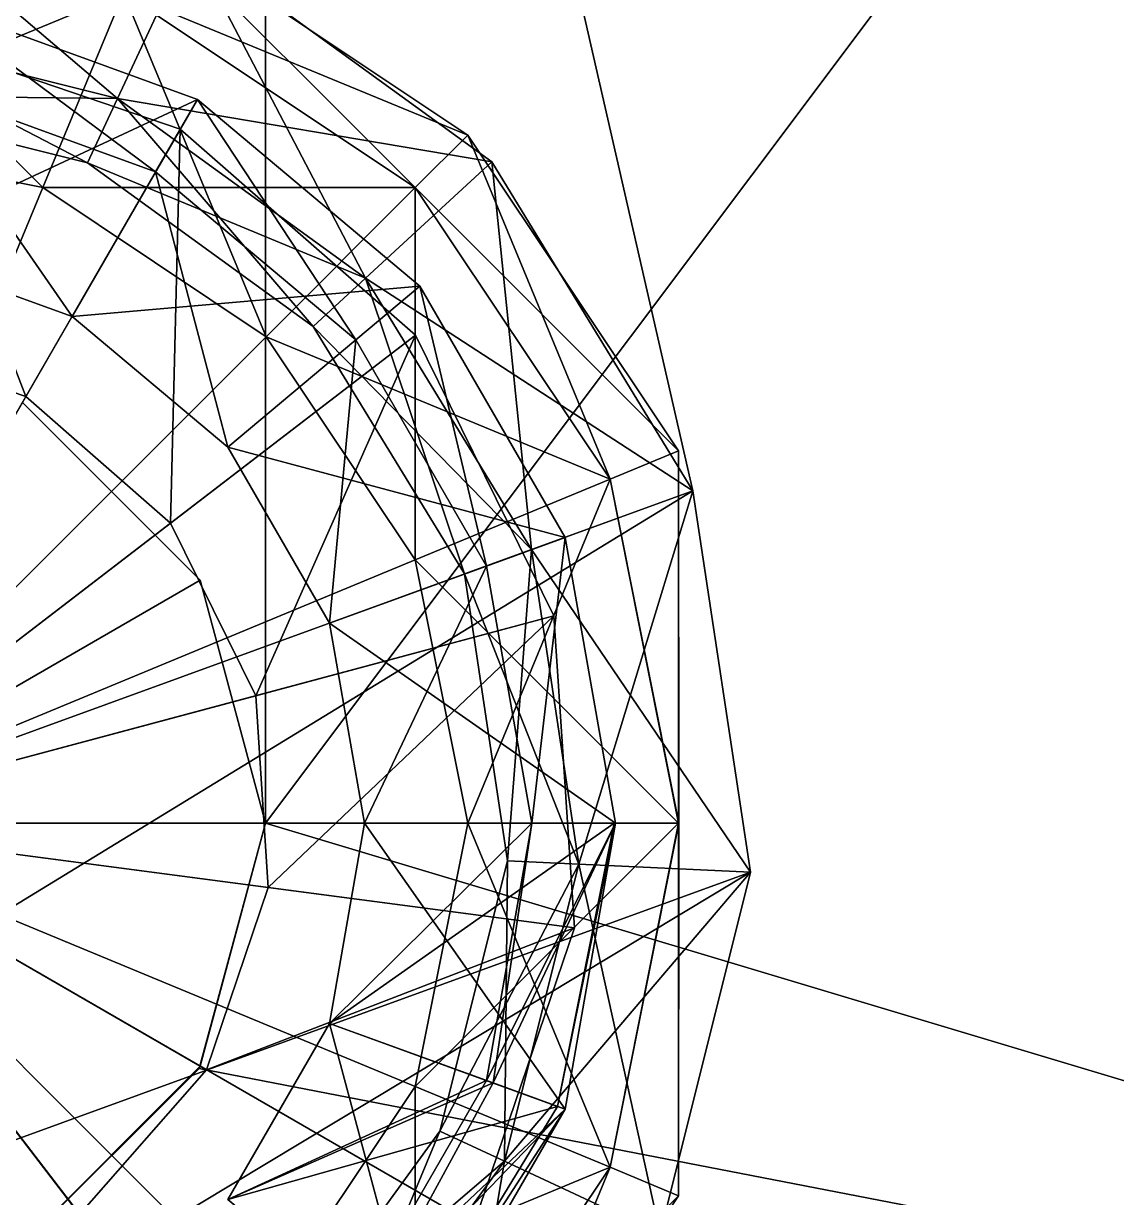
# Model space of a CAD drawing. Extents: x -226 to 261, y -163 to 113.
# Drawn here: x -117.49 to -106.25, y 28.65 to 40.73 of the extents above; entities that cross this region are included whole.
import ezdxf

# ---------------------------------------------------------------- set-up
doc = ezdxf.new("R2010")
doc.units = 0
doc.header["$MEASUREMENT"] = 0
doc.layers.get('0').update_dxf_attribs({"linetype": 'CONTINUOUS'})

msp = doc.modelspace()

# ---------------------------------------------------------------- linework, layer by layer
for points in [[(-91.1533, 64.2829, -72.5636), (-162.528, 38.3048, -72.5636), (-126.84, 51.2938, -100)], [(-162.528, 38.3048, -72.5636), (-91.1533, 64.2829, -72.5636), (-149.03, 43.2174, -27.7164)], [(-115.094, 55.5691, -48.75), (-138.587, 47.0186, -48.75), (-129.397, 29.0798, -47.5)], [(-129.397, 29.0798, -52.5), (-138.587, 47.0186, -52.5), (-115.094, 55.5691, -52.5)], [(-115.094, 55.5691, -67.5), (-138.587, 47.0186, -67.5), (-129.397, 29.0798, -67.5)], [(-129.397, 29.0798, -72.5), (-138.587, 47.0186, -71.25), (-115.094, 55.5691, -71.25)], [(-110.603, 35.9202, -47.5), (-115.094, 55.5691, -48.75), (-129.397, 29.0798, -47.5)], [(-129.397, 29.0798, -52.5), (-115.094, 55.5691, -52.5), (-110.603, 35.9202, -52.5)], [(-110.603, 35.9202, -67.5), (-115.094, 55.5691, -67.5), (-129.397, 29.0798, -67.5)], [(-129.397, 29.0798, -72.5), (-115.094, 55.5691, -71.25), (-110.603, 35.9202, -72.5)], [(-115.094, 55.5691, -48.75), (-110.603, 35.9202, -47.5), (-110.603, 35.9202, -52.5)], [(-115.094, 55.5691, -48.75), (-110.603, 35.9202, -52.5), (-115.094, 55.5691, -52.5)], [(-115.094, 55.5691, -67.5), (-110.603, 35.9202, -67.5), (-110.603, 35.9202, -72.5)], [(-115.094, 55.5691, -67.5), (-110.603, 35.9202, -72.5), (-115.094, 55.5691, -71.25)], [(-116.522, 39.959, -66.7673), (-119.495, 42.4884, -67.5), (-119.579, 40.7231, -66.7673)], [(-115.775, 41.5607, -52.5), (-119.579, 40.7231, -53.2327), (-119.495, 42.4884, -52.5)], [(-116.522, 39.959, -66.7673), (-115.775, 41.5607, -67.5), (-119.495, 42.4884, -67.5)], [(-115, 32.5, -47.3484), (-115, 42.5, -47.3484), (-107.5, 42.5, -47.3484)], [(-115, 32.5, -47.3484), (-107.5, 42.5, -47.3484), (-90, 25, -47.3484)], [(-115, 42.5, -42.3484), (-115, 42.5, -47.3484), (-115, 32.5, -47.3484)], [(-115, 32.5, -41.0921), (-115, 42.5, -42.3484), (-115, 32.5, -47.3484)], [(-107.5, 42.5, -42.3484), (-115, 42.5, -42.3484), (-115, 32.5, -41.0921)], [(-90, 25, -40.15), (-107.5, 42.5, -42.3484), (-115, 32.5, -41.0921)], [(-107.5, 42.5, -72.6516), (-115, 42.5, -72.6516), (-115, 32.5, -72.6516)], [(-90, 25, -72.6516), (-107.5, 42.5, -72.6516), (-115, 32.5, -72.6516)], [(-115, 32.5, -72.6516), (-115, 42.5, -72.6516), (-115, 42.5, -77.6516)], [(-115, 32.5, -72.6516), (-115, 42.5, -77.6516), (-115, 32.5, -78.9079)], [(-115, 32.5, -78.9079), (-115, 42.5, -77.6516), (-107.5, 42.5, -77.6516)], [(-115, 32.5, -78.9079), (-107.5, 42.5, -77.6516), (-90, 25, -79.85)], [(-90, 25, -40.15), (-90, 25, -47.3484), (-107.5, 42.5, -47.3484)], [(-107.5, 42.5, -42.3484), (-90, 25, -40.15), (-107.5, 42.5, -47.3484)], [(-107.5, 42.5, -72.6516), (-90, 25, -72.6516), (-90, 25, -79.85)], [(-107.5, 42.5, -72.6516), (-90, 25, -79.85), (-107.5, 42.5, -77.6516)], [(-117.291, 39.041, -86.6875), (-120, 41.7503, -84.9038), (-116.46, 41.0462, -84.9038)], [(-117.291, 39.041, -86.6875), (-120, 39.5799, -86.6876), (-120, 41.7503, -84.9038)], [(-116.46, 41.0462, -80.0963), (-120, 41.7503, -80.0963), (-120, 39.5799, -78.3125)], [(-113.459, 39.041, -84.9038), (-116.46, 41.0462, -84.9038), (-116.168, 41.7503, -82.5)], [(-112.92, 39.5799, -82.5), (-116.168, 41.7503, -82.5), (-116.46, 41.0462, -80.0963)], [(-113.459, 39.041, -84.9038), (-116.168, 41.7503, -82.5), (-112.92, 39.5799, -82.5)], [(-115.775, 41.5607, -52.5), (-116.522, 39.959, -53.2327), (-119.579, 40.7231, -53.2327)], [(-113.971, 38.1081, -66.7673), (-115.775, 41.5607, -67.5), (-116.522, 39.959, -66.7673)], [(-112.673, 39.3069, -52.5), (-116.522, 39.959, -53.2327), (-115.775, 41.5607, -52.5)], [(-113.971, 38.1081, -66.7673), (-112.673, 39.3069, -67.5), (-115.775, 41.5607, -67.5)], [(-116.46, 41.0462, -80.0963), (-120, 39.5799, -78.3125), (-117.291, 39.041, -78.3125)], [(-118.96, 38.4295, -40.9307), (-118.507, 40.9693, -40.9307), (-115.7, 39.9478, -41.0741)], [(-118.96, 38.4295, -38.3507), (-118.507, 40.9693, -38.3507), (-115.7, 39.9478, -38.4941)], [(-118.96, 38.4295, -35.7707), (-118.507, 40.9693, -35.7707), (-115.7, 39.9478, -35.9141)], [(-118.96, 38.4295, -33.1907), (-118.507, 40.9693, -33.1907), (-115.7, 39.9478, -33.3341)], [(-118.96, 38.4295, -30.6108), (-118.507, 40.9693, -30.6108), (-115.7, 39.9478, -30.7541)], [(-118.507, 40.9693, -40.9307), (-118.658, 40.1227, -39.2107), (-116.13, 39.203, -39.3541)], [(-118.507, 40.9693, -38.3507), (-118.658, 40.1227, -36.6307), (-116.13, 39.203, -36.7741)], [(-118.507, 40.9693, -35.7707), (-118.658, 40.1227, -34.0507), (-116.13, 39.203, -34.1941)], [(-118.507, 40.9693, -33.1907), (-118.658, 40.1227, -31.4707), (-116.13, 39.203, -31.6141)], [(-118.507, 40.9693, -30.6108), (-118.658, 40.1227, -28.8908), (-116.13, 39.203, -29.0341)], [(-118.507, 40.9693, -40.9307), (-116.13, 39.203, -39.3541), (-115.7, 39.9478, -41.0741)], [(-118.507, 40.9693, -38.3507), (-116.13, 39.203, -36.7741), (-115.7, 39.9478, -38.4941)], [(-118.507, 40.9693, -35.7707), (-116.13, 39.203, -34.1941), (-115.7, 39.9478, -35.9141)], [(-118.507, 40.9693, -33.1907), (-116.13, 39.203, -31.6141), (-115.7, 39.9478, -33.3341)], [(-118.507, 40.9693, -30.6108), (-116.13, 39.203, -29.0341), (-115.7, 39.9478, -30.7541)], [(-114.994, 37.5062, -86.6876), (-117.291, 39.041, -86.6875), (-116.46, 41.0462, -84.9038)], [(-113.459, 39.041, -80.0963), (-116.46, 41.0462, -80.0963), (-117.291, 39.041, -78.3125)], [(-114.994, 37.5062, -86.6876), (-116.46, 41.0462, -84.9038), (-113.459, 39.041, -84.9038)], [(-112.92, 39.5799, -82.5), (-116.46, 41.0462, -80.0963), (-113.459, 39.041, -80.0963)], [(-116.831, 39.2949, -65), (-119.579, 40.7231, -66.7673), (-119.614, 39.9912, -65)], [(-116.522, 39.959, -53.2327), (-119.614, 39.9912, -55), (-119.579, 40.7231, -53.2327)], [(-116.831, 39.2949, -65), (-116.522, 39.959, -66.7673), (-119.579, 40.7231, -66.7673)], [(-115.876, 39.6427, -87.4917), (-120, 32.5, -87.4917), (-118.923, 40.6771, -87.4917)], [(-118.923, 40.6771, -86.7014), (-120, 32.5, -86.7014), (-115.876, 39.6427, -86.7014)], [(-115.876, 39.6427, -28.2902), (-120, 32.5, -28.2902), (-118.923, 40.6771, -28.2902)], [(-118.923, 40.6771, -28.2902), (-119.338, 37.5289, -22.5), (-117.464, 36.8928, -22.5)], [(-118.923, 40.6771, -87.4917), (-115.876, 39.6427, -86.7014), (-115.876, 39.6427, -87.4917)], [(-118.923, 40.6771, -87.4917), (-118.923, 40.6771, -86.7014), (-115.876, 39.6427, -86.7014)], [(-118.923, 40.6771, -28.2902), (-117.464, 36.8928, -22.5), (-115.876, 39.6427, -28.2902)], [(-118.658, 40.1227, -39.2107), (-118.96, 38.4295, -39.2107), (-116.99, 37.7135, -39.3541)], [(-118.658, 40.1227, -36.6307), (-118.96, 38.4295, -36.6307), (-116.99, 37.7135, -36.7741)], [(-118.658, 40.1227, -34.0507), (-118.96, 38.4295, -34.0507), (-116.99, 37.7135, -34.1941)], [(-118.658, 40.1227, -31.4707), (-118.96, 38.4295, -31.4708), (-116.99, 37.7135, -31.6141)], [(-118.658, 40.1227, -28.8908), (-118.96, 38.4295, -28.8908), (-116.99, 37.7135, -29.0341)], [(-118.658, 40.1227, -39.2107), (-116.99, 37.7135, -39.3541), (-116.13, 39.203, -39.3541)], [(-118.658, 40.1227, -36.6307), (-116.99, 37.7135, -36.7741), (-116.13, 39.203, -36.7741)], [(-118.658, 40.1227, -34.0507), (-116.99, 37.7135, -34.1941), (-116.13, 39.203, -34.1941)], [(-118.658, 40.1227, -31.4707), (-116.99, 37.7135, -31.6141), (-116.13, 39.203, -31.6141)], [(-118.658, 40.1227, -28.8908), (-116.99, 37.7135, -29.0341), (-116.13, 39.203, -29.0341)], [(-116.831, 39.2949, -55), (-116.831, 39.2949, -65), (-119.614, 39.9912, -65)], [(-116.831, 39.2949, -55), (-119.614, 39.9912, -65), (-119.614, 39.9912, -55)], [(-116.522, 39.959, -53.2327), (-116.831, 39.2949, -55), (-119.614, 39.9912, -55)], [(-118.96, 38.4295, -40.9307), (-115.7, 39.9478, -41.0741), (-116.99, 37.7135, -41.0741)], [(-118.96, 38.4295, -38.3507), (-115.7, 39.9478, -38.4941), (-116.99, 37.7135, -38.4941)], [(-118.96, 38.4295, -35.7707), (-115.7, 39.9478, -35.9141), (-116.99, 37.7135, -35.9141)], [(-118.96, 38.4295, -33.1907), (-115.7, 39.9478, -33.3341), (-116.99, 37.7135, -33.3341)], [(-118.96, 38.4295, -30.6108), (-115.7, 39.9478, -30.7541), (-116.99, 37.7135, -30.7541)], [(-116.99, 37.7135, -41.0741), (-115.7, 39.9478, -41.0741), (-113.412, 38.028, -41.2174)], [(-116.99, 37.7135, -38.4941), (-115.7, 39.9478, -38.4941), (-113.412, 38.028, -38.6374)], [(-116.99, 37.7135, -35.9141), (-115.7, 39.9478, -35.9141), (-113.412, 38.028, -36.0574)], [(-116.99, 37.7135, -33.3341), (-115.7, 39.9478, -33.3341), (-113.412, 38.028, -33.4774)], [(-116.99, 37.7135, -30.7541), (-115.7, 39.9478, -30.7541), (-113.412, 38.028, -30.8974)], [(-114.51, 37.611, -65), (-116.522, 39.959, -66.7673), (-116.831, 39.2949, -65)], [(-113.971, 38.1081, -53.2327), (-116.831, 39.2949, -55), (-116.522, 39.959, -53.2327)], [(-114.51, 37.611, -65), (-113.971, 38.1081, -66.7673), (-116.522, 39.959, -66.7673)], [(-112.673, 39.3069, -52.5), (-113.971, 38.1081, -53.2327), (-116.522, 39.959, -53.2327)], [(-115.7, 39.9478, -41.0741), (-116.13, 39.203, -39.3541), (-114.071, 37.4752, -39.4974)], [(-115.7, 39.9478, -38.4941), (-116.13, 39.203, -36.7741), (-114.071, 37.4752, -36.9174)], [(-115.7, 39.9478, -35.9141), (-116.13, 39.203, -34.1941), (-114.071, 37.4752, -34.3374)], [(-115.7, 39.9478, -33.3341), (-116.13, 39.203, -31.6141), (-114.071, 37.4752, -31.7574)], [(-115.7, 39.9478, -30.7541), (-116.13, 39.203, -29.0341), (-114.071, 37.4752, -29.1774)], [(-115.7, 39.9478, -41.0741), (-114.071, 37.4752, -39.4974), (-113.412, 38.028, -41.2174)], [(-115.7, 39.9478, -38.4941), (-114.071, 37.4752, -36.9174), (-113.412, 38.028, -38.6374)], [(-115.7, 39.9478, -35.9141), (-114.071, 37.4752, -34.3374), (-113.412, 38.028, -36.0574)], [(-115.7, 39.9478, -33.3341), (-114.071, 37.4752, -31.7574), (-113.412, 38.028, -33.4774)], [(-115.7, 39.9478, -30.7541), (-114.071, 37.4752, -29.1774), (-113.412, 38.028, -30.8974)], [(-113.457, 37.5209, -87.4917), (-120, 32.5, -87.4917), (-115.876, 39.6427, -87.4917)], [(-115.876, 39.6427, -86.7014), (-120, 32.5, -86.7014), (-113.457, 37.5209, -86.7014)], [(-113.457, 37.5208, -28.2902), (-120, 32.5, -28.2902), (-115.876, 39.6427, -28.2902)], [(-115.876, 39.6427, -28.2902), (-117.464, 36.8928, -22.5), (-115.976, 35.5878, -22.5)], [(-115.876, 39.6427, -28.2902), (-115.976, 35.5878, -22.5), (-113.457, 37.5208, -28.2902)], [(-115.876, 39.6427, -87.4917), (-113.457, 37.5209, -86.7014), (-113.457, 37.5209, -87.4917)], [(-115.876, 39.6427, -87.4917), (-115.876, 39.6427, -86.7014), (-113.457, 37.5209, -86.7014)], [(-117.291, 39.041, -78.3125), (-120, 39.5799, -78.3125), (-120, 32.5, -78.3125)], [(-111.454, 36.04, -84.9037), (-113.459, 39.041, -84.9038), (-112.92, 39.5799, -82.5)], [(-110.75, 36.3316, -82.5), (-112.92, 39.5799, -82.5), (-113.459, 39.041, -80.0963)], [(-111.454, 36.04, -84.9037), (-112.92, 39.5799, -82.5), (-110.75, 36.3316, -82.5)], [(-114.51, 37.611, -55), (-114.51, 37.611, -65), (-116.831, 39.2949, -65)], [(-114.51, 37.611, -55), (-116.831, 39.2949, -65), (-116.831, 39.2949, -55)], [(-113.971, 38.1081, -53.2327), (-114.51, 37.611, -55), (-116.831, 39.2949, -55)], [(-112.264, 35.3158, -66.7673), (-112.673, 39.3069, -67.5), (-113.971, 38.1081, -66.7673)], [(-110.603, 35.9202, -52.5), (-113.971, 38.1081, -53.2327), (-112.673, 39.3069, -52.5)], [(-112.264, 35.3158, -66.7673), (-110.603, 35.9202, -67.5), (-112.673, 39.3069, -67.5)], [(-116.13, 39.203, -39.3541), (-116.99, 37.7135, -39.3541), (-115.388, 36.3696, -39.4974)], [(-116.13, 39.203, -36.7741), (-116.99, 37.7135, -36.7741), (-115.388, 36.3696, -36.9174)], [(-116.13, 39.203, -34.1941), (-116.99, 37.7135, -34.1941), (-115.388, 36.3696, -34.3374)], [(-116.13, 39.203, -31.6141), (-116.99, 37.7135, -31.6141), (-115.388, 36.3696, -31.7574)], [(-116.13, 39.203, -29.0341), (-116.99, 37.7135, -29.0341), (-115.388, 36.3696, -29.1774)], [(-116.13, 39.203, -39.3541), (-115.388, 36.3696, -39.4974), (-114.071, 37.4752, -39.4974)], [(-116.13, 39.203, -36.7741), (-115.388, 36.3696, -36.9174), (-114.071, 37.4752, -36.9174)], [(-116.13, 39.203, -34.1941), (-115.388, 36.3696, -34.3374), (-114.071, 37.4752, -34.3374)], [(-116.13, 39.203, -31.6141), (-115.388, 36.3696, -31.7574), (-114.071, 37.4752, -31.7574)], [(-116.13, 39.203, -29.0341), (-115.388, 36.3696, -29.1774), (-114.071, 37.4752, -29.1774)], [(-114.994, 37.5062, -78.3125), (-117.291, 39.041, -78.3125), (-120, 32.5, -78.3125)], [(-113.459, 39.041, -80.0963), (-117.291, 39.041, -78.3125), (-114.994, 37.5062, -78.3125)], [(-113.459, 35.2094, -86.6875), (-114.994, 37.5062, -86.6876), (-113.459, 39.041, -84.9038)], [(-111.454, 36.04, -80.0963), (-113.459, 39.041, -80.0963), (-114.994, 37.5062, -78.3125)], [(-113.459, 35.2094, -86.6875), (-113.459, 39.041, -84.9038), (-111.454, 36.04, -84.9037)], [(-110.75, 36.3316, -82.5), (-113.459, 39.041, -80.0963), (-111.454, 36.04, -80.0963)], [(-112.952, 35.0652, -65), (-113.971, 38.1081, -66.7673), (-114.51, 37.611, -65)], [(-112.264, 35.3158, -53.2327), (-114.51, 37.611, -55), (-113.971, 38.1081, -53.2327)], [(-112.952, 35.0652, -65), (-112.264, 35.3158, -66.7673), (-113.971, 38.1081, -66.7673)], [(-110.603, 35.9202, -52.5), (-112.264, 35.3158, -53.2327), (-113.971, 38.1081, -53.2327)], [(-116.99, 37.7135, -41.0741), (-113.412, 38.028, -41.2174), (-115.388, 36.3696, -41.2174)], [(-116.99, 37.7135, -38.4941), (-113.412, 38.028, -38.6374), (-115.388, 36.3696, -38.6374)], [(-116.99, 37.7135, -35.9141), (-113.412, 38.028, -36.0574), (-115.388, 36.3696, -36.0574)], [(-116.99, 37.7135, -33.3341), (-113.412, 38.028, -33.4774), (-115.388, 36.3696, -33.4774)], [(-116.99, 37.7135, -30.7541), (-113.412, 38.028, -30.8974), (-115.388, 36.3696, -30.8974)], [(-115.388, 36.3696, -41.2174), (-113.412, 38.028, -41.2174), (-111.919, 35.4414, -41.3607)], [(-115.388, 36.3696, -38.6374), (-113.412, 38.028, -38.6374), (-111.919, 35.4414, -38.7807)], [(-115.388, 36.3696, -36.0574), (-113.412, 38.028, -36.0574), (-111.919, 35.4414, -36.2007)], [(-115.388, 36.3696, -33.4774), (-113.412, 38.028, -33.4774), (-111.919, 35.4414, -33.6207)], [(-115.388, 36.3696, -30.8974), (-113.412, 38.028, -30.8974), (-111.919, 35.4414, -31.0408)], [(-113.412, 38.028, -41.2174), (-114.071, 37.4752, -39.4974), (-112.727, 35.1472, -39.6407)], [(-113.412, 38.028, -38.6374), (-114.071, 37.4752, -36.9174), (-112.727, 35.1472, -37.0607)], [(-113.412, 38.028, -36.0574), (-114.071, 37.4752, -34.3374), (-112.727, 35.1472, -34.4807)], [(-113.412, 38.028, -33.4774), (-114.071, 37.4752, -31.7574), (-112.727, 35.1472, -31.9007)], [(-113.412, 38.028, -30.8974), (-114.071, 37.4752, -29.1774), (-112.727, 35.1472, -29.3208)], [(-113.412, 38.028, -41.2174), (-112.727, 35.1472, -39.6407), (-111.919, 35.4414, -41.3607)], [(-113.412, 38.028, -38.6374), (-112.727, 35.1472, -37.0607), (-111.919, 35.4414, -38.7807)], [(-113.412, 38.028, -36.0574), (-112.727, 35.1472, -34.4807), (-111.919, 35.4414, -36.2007)], [(-113.412, 38.028, -33.4774), (-112.727, 35.1472, -31.9007), (-111.919, 35.4414, -33.6207)], [(-113.412, 38.028, -30.8974), (-112.727, 35.1472, -29.3208), (-111.919, 35.4414, -31.0408)], [(-112.952, 35.0652, -55), (-112.952, 35.0652, -65), (-114.51, 37.611, -65)], [(-112.952, 35.0652, -55), (-114.51, 37.611, -65), (-114.51, 37.611, -55)], [(-112.264, 35.3158, -53.2327), (-112.952, 35.0652, -55), (-114.51, 37.611, -55)], [(-119.338, 37.5289, -22.5), (-120, 32.5, -22.5), (-117.464, 36.8928, -22.5)], [(-112.033, 34.6347, -87.4917), (-120, 32.5, -87.4917), (-113.457, 37.5209, -87.4917)], [(-113.457, 37.5209, -86.7014), (-120, 32.5, -86.7014), (-112.033, 34.6347, -86.7014)], [(-112.033, 34.6346, -28.2902), (-120, 32.5, -28.2902), (-113.457, 37.5208, -28.2902)], [(-113.459, 35.2094, -78.3125), (-114.994, 37.5062, -78.3125), (-120, 32.5, -78.3125)], [(-113.457, 37.5208, -28.2902), (-115.976, 35.5878, -22.5), (-115.1, 33.8128, -22.5)], [(-114.071, 37.4752, -39.4974), (-115.388, 36.3696, -39.4974), (-114.343, 34.559, -39.6407)], [(-114.071, 37.4752, -36.9174), (-115.388, 36.3696, -36.9174), (-114.343, 34.559, -37.0607)], [(-114.071, 37.4752, -34.3374), (-115.388, 36.3696, -34.3374), (-114.343, 34.559, -34.4807)], [(-114.071, 37.4752, -31.7574), (-115.388, 36.3696, -31.7574), (-114.343, 34.559, -31.9008)], [(-114.071, 37.4752, -29.1774), (-115.388, 36.3696, -29.1774), (-114.343, 34.559, -29.3208)], [(-113.457, 37.5208, -28.2902), (-115.1, 33.8128, -22.5), (-112.033, 34.6346, -28.2902)], [(-111.454, 36.04, -80.0963), (-114.994, 37.5062, -78.3125), (-113.459, 35.2094, -78.3125)], [(-114.071, 37.4752, -39.4974), (-114.343, 34.559, -39.6407), (-112.727, 35.1472, -39.6407)], [(-114.071, 37.4752, -36.9174), (-114.343, 34.559, -37.0607), (-112.727, 35.1472, -37.0607)], [(-114.071, 37.4752, -34.3374), (-114.343, 34.559, -34.4807), (-112.727, 35.1472, -34.4807)], [(-114.071, 37.4752, -31.7574), (-114.343, 34.559, -31.9008), (-112.727, 35.1472, -31.9007)], [(-114.071, 37.4752, -29.1774), (-114.343, 34.559, -29.3208), (-112.727, 35.1472, -29.3208)], [(-113.457, 37.5209, -87.4917), (-112.033, 34.6347, -86.7014), (-112.033, 34.6347, -87.4917)], [(-113.457, 37.5209, -87.4917), (-113.457, 37.5209, -86.7014), (-112.033, 34.6347, -86.7014)], [(-117.464, 36.8928, -22.5), (-120, 32.5, -22.5), (-115.976, 35.5878, -22.5)], [(-120, 32.5, -87.5), (-117.5, 36.8301, -87.5), (-115.67, 35, -87.5)], [(-120, 32.5, -27.5), (-115.67, 35, -27.5), (-117.5, 36.8301, -27.5)], [(-115.67, 35, -27.5), (-115.67, 35, -87.5), (-117.5, 36.8301, -87.5)], [(-117.5, 36.8301, -27.5), (-115.67, 35, -27.5), (-117.5, 36.8301, -87.5)], [(-115.388, 36.3696, -41.2174), (-111.919, 35.4414, -41.3607), (-114.343, 34.559, -41.3607)], [(-115.388, 36.3696, -38.6374), (-111.919, 35.4414, -38.7807), (-114.343, 34.559, -38.7807)], [(-115.388, 36.3696, -36.0574), (-111.919, 35.4414, -36.2007), (-114.343, 34.559, -36.2007)], [(-115.388, 36.3696, -33.4774), (-111.919, 35.4414, -33.6207), (-114.343, 34.559, -33.6207)], [(-115.388, 36.3696, -30.8974), (-111.919, 35.4414, -31.0408), (-114.343, 34.559, -31.0407)], [(-110.75, 32.5, -84.9037), (-111.454, 36.04, -84.9037), (-110.75, 36.3316, -82.5)], [(-110.749, 32.5, -82.5), (-110.75, 36.3316, -82.5), (-111.454, 36.04, -80.0963)], [(-110.75, 32.5, -84.9037), (-110.75, 36.3316, -82.5), (-110.749, 32.5, -82.5)], [(-112.92, 32.5, -86.6876), (-113.459, 35.2094, -86.6875), (-111.454, 36.04, -84.9037)], [(-110.75, 32.5, -80.0963), (-111.454, 36.04, -80.0963), (-113.459, 35.2094, -78.3125)], [(-112.92, 32.5, -86.6876), (-111.454, 36.04, -84.9037), (-110.75, 32.5, -84.9037)], [(-110.749, 32.5, -82.5), (-111.454, 36.04, -80.0963), (-110.75, 32.5, -80.0963)], [(-110.603, 35.9202, -47.5), (-129.397, 29.0798, -47.5), (-127.327, 25.6931, -47.5)], [(-127.327, 25.6931, -72.5), (-129.397, 29.0798, -72.5), (-110.603, 35.9202, -72.5)], [(-110.012, 31.9955, -47.5), (-110.603, 35.9202, -47.5), (-127.327, 25.6931, -47.5)], [(-127.327, 25.6931, -72.5), (-110.603, 35.9202, -72.5), (-110.012, 31.9955, -72.5)], [(-111.777, 32.0792, -66.7673), (-110.603, 35.9202, -67.5), (-112.264, 35.3158, -66.7673)], [(-110.012, 31.9955, -52.5), (-112.264, 35.3158, -53.2327), (-110.603, 35.9202, -52.5)], [(-111.777, 32.0792, -66.7673), (-110.012, 31.9954, -67.5), (-110.603, 35.9202, -67.5)], [(-110.603, 35.9202, -47.5), (-110.012, 31.9955, -47.5), (-110.012, 31.9955, -52.5)], [(-110.603, 35.9202, -47.5), (-110.012, 31.9955, -52.5), (-110.603, 35.9202, -52.5)], [(-110.603, 35.9202, -67.5), (-110.012, 31.9954, -67.5), (-110.012, 31.9955, -72.5)], [(-110.603, 35.9202, -67.5), (-110.012, 31.9955, -72.5), (-110.603, 35.9202, -72.5)], [(-115.976, 35.5878, -22.5), (-120, 32.5, -22.5), (-115.1, 33.8128, -22.5)], [(-114.343, 34.559, -41.3607), (-111.919, 35.4414, -41.3607), (-111.4, 32.5, -41.5041)], [(-114.343, 34.559, -38.7807), (-111.919, 35.4414, -38.7807), (-111.4, 32.5, -38.9241)], [(-114.343, 34.559, -36.2007), (-111.919, 35.4414, -36.2007), (-111.4, 32.5, -36.3441)], [(-114.343, 34.559, -33.6207), (-111.919, 35.4414, -33.6207), (-111.4, 32.5, -33.7641)], [(-114.343, 34.559, -31.0407), (-111.919, 35.4414, -31.0408), (-111.4, 32.5, -31.1841)], [(-111.919, 35.4414, -41.3607), (-112.727, 35.1472, -39.6407), (-112.26, 32.5, -39.7841)], [(-111.919, 35.4414, -38.7807), (-112.727, 35.1472, -37.0607), (-112.26, 32.5, -37.2041)], [(-111.919, 35.4414, -36.2007), (-112.727, 35.1472, -34.4807), (-112.26, 32.5, -34.6241)], [(-111.919, 35.4414, -33.6207), (-112.727, 35.1472, -31.9007), (-112.26, 32.5, -32.0441)], [(-111.919, 35.4414, -31.0408), (-112.727, 35.1472, -29.3208), (-112.26, 32.5, -29.4641)], [(-111.919, 35.4414, -41.3607), (-112.26, 32.5, -39.7841), (-111.4, 32.5, -41.5041)], [(-111.919, 35.4414, -38.7807), (-112.26, 32.5, -37.2041), (-111.4, 32.5, -38.9241)], [(-111.919, 35.4414, -36.2007), (-112.26, 32.5, -34.6241), (-111.4, 32.5, -36.3441)], [(-111.919, 35.4414, -33.6207), (-112.26, 32.5, -32.0441), (-111.4, 32.5, -33.7641)], [(-111.919, 35.4414, -31.0408), (-112.26, 32.5, -29.4641), (-111.4, 32.5, -31.1841)], [(-112.509, 32.1139, -65), (-112.264, 35.3158, -66.7673), (-112.952, 35.0652, -65)], [(-111.777, 32.0792, -53.2327), (-112.952, 35.0652, -55), (-112.264, 35.3158, -53.2327)], [(-112.509, 32.1139, -65), (-111.777, 32.0792, -66.7673), (-112.264, 35.3158, -66.7673)], [(-110.012, 31.9955, -52.5), (-111.777, 32.0792, -53.2327), (-112.264, 35.3158, -53.2327)], [(-112.92, 32.5, -78.3125), (-113.459, 35.2094, -78.3125), (-120, 32.5, -78.3125)], [(-110.75, 32.5, -80.0963), (-113.459, 35.2094, -78.3125), (-112.92, 32.5, -78.3125)], [(-112.727, 35.1472, -39.6407), (-114.343, 34.559, -39.6407), (-113.98, 32.5, -39.7841)], [(-112.727, 35.1472, -37.0607), (-114.343, 34.559, -37.0607), (-113.98, 32.5, -37.2041)], [(-112.727, 35.1472, -34.4807), (-114.343, 34.559, -34.4807), (-113.98, 32.5, -34.6241)], [(-112.727, 35.1472, -31.9007), (-114.343, 34.559, -31.9008), (-113.98, 32.5, -32.0441)], [(-112.727, 35.1472, -29.3208), (-114.343, 34.559, -29.3208), (-113.98, 32.5, -29.4641)], [(-112.727, 35.1472, -39.6407), (-113.98, 32.5, -39.7841), (-112.26, 32.5, -39.7841)], [(-112.727, 35.1472, -37.0607), (-113.98, 32.5, -37.2041), (-112.26, 32.5, -37.2041)], [(-112.727, 35.1472, -34.4807), (-113.98, 32.5, -34.6241), (-112.26, 32.5, -34.6241)], [(-112.727, 35.1472, -31.9007), (-113.98, 32.5, -32.0441), (-112.26, 32.5, -32.0441)], [(-112.727, 35.1472, -29.3208), (-113.98, 32.5, -29.4641), (-112.26, 32.5, -29.4641)], [(-112.509, 32.1139, -55), (-112.509, 32.1139, -65), (-112.952, 35.0652, -65)], [(-112.509, 32.1139, -55), (-112.952, 35.0652, -65), (-112.952, 35.0652, -55)], [(-111.777, 32.0792, -53.2327), (-112.509, 32.1139, -55), (-112.952, 35.0652, -55)], [(-120, 32.5, -87.5), (-115.67, 35, -87.5), (-115, 32.5, -87.5)], [(-120, 32.5, -27.5), (-115, 32.5, -27.5), (-115.67, 35, -27.5)], [(-115, 32.5, -27.5), (-115, 32.5, -87.5), (-115.67, 35, -87.5)], [(-115.67, 35, -27.5), (-115, 32.5, -27.5), (-115.67, 35, -87.5)], [(-111.823, 31.4234, -87.4917), (-120, 32.5, -87.4917), (-112.033, 34.6347, -87.4917)], [(-112.033, 34.6347, -86.7014), (-120, 32.5, -86.7014), (-111.823, 31.4234, -86.7014)], [(-111.823, 31.4234, -28.2902), (-120, 32.5, -28.2902), (-112.033, 34.6346, -28.2902)], [(-112.033, 34.6346, -28.2902), (-115.1, 33.8128, -22.5), (-114.971, 31.8379, -22.5)], [(-112.033, 34.6346, -28.2902), (-114.971, 31.8379, -22.5), (-111.823, 31.4234, -28.2902)], [(-114.343, 34.559, -41.3607), (-111.4, 32.5, -41.5041), (-113.98, 32.5, -41.5041)], [(-114.343, 34.559, -38.7807), (-111.4, 32.5, -38.9241), (-113.98, 32.5, -38.9241)], [(-114.343, 34.559, -36.2007), (-111.4, 32.5, -36.3441), (-113.98, 32.5, -36.3441)], [(-114.343, 34.559, -33.6207), (-111.4, 32.5, -33.7641), (-113.98, 32.5, -33.7641)], [(-114.343, 34.559, -31.0407), (-111.4, 32.5, -31.1841), (-113.98, 32.5, -31.1841)], [(-112.033, 34.6347, -87.4917), (-111.823, 31.4234, -86.7014), (-111.823, 31.4234, -87.4917)], [(-112.033, 34.6347, -87.4917), (-112.033, 34.6347, -86.7014), (-111.823, 31.4234, -86.7014)], [(-115.1, 33.8128, -22.5), (-120, 32.5, -22.5), (-114.971, 31.8379, -22.5)], [(-120, 32.5, -87.5), (-115, 32.5, -87.5), (-115.67, 30, -87.5)], [(-120, 32.5, -87.5), (-115.67, 30, -87.5), (-117.5, 28.1698, -87.5)], [(-120, 32.5, -27.5), (-115.67, 30, -27.5), (-115, 32.5, -27.5)], [(-120, 32.5, -27.5), (-117.5, 28.1699, -27.5), (-115.67, 30, -27.5)], [(-112.857, 28.3761, -87.4917), (-120, 32.5, -87.4917), (-111.823, 31.4234, -87.4917)], [(-114.979, 25.9566, -87.4917), (-120, 32.5, -87.4917), (-112.857, 28.3761, -87.4917)], [(-117.865, 24.5333, -87.4917), (-120, 32.5, -87.4917), (-114.979, 25.9566, -87.4917)], [(-111.823, 31.4234, -86.7014), (-120, 32.5, -86.7014), (-112.857, 28.3761, -86.7014)], [(-112.857, 28.3761, -86.7014), (-120, 32.5, -86.7014), (-114.979, 25.9566, -86.7014)], [(-114.979, 25.9566, -86.7014), (-120, 32.5, -86.7014), (-117.865, 24.5333, -86.7014)], [(-112.857, 28.3761, -28.2902), (-120, 32.5, -28.2902), (-111.823, 31.4234, -28.2902)], [(-114.979, 25.9566, -28.2902), (-120, 32.5, -28.2902), (-112.857, 28.3761, -28.2902)], [(-117.865, 24.5333, -28.2902), (-120, 32.5, -28.2902), (-114.979, 25.9566, -28.2902)], [(-114.971, 31.8379, -22.5), (-120, 32.5, -22.5), (-115.607, 29.9638, -22.5)], [(-115.607, 29.9638, -22.5), (-120, 32.5, -22.5), (-116.912, 28.4758, -22.5)], [(-116.912, 28.4758, -22.5), (-120, 32.5, -22.5), (-118.687, 27.6005, -22.5)], [(-120, 25.4201, -78.3125), (-117.291, 25.959, -78.3125), (-120, 32.5, -78.3125)], [(-117.291, 25.959, -78.3125), (-114.994, 27.4937, -78.3125), (-120, 32.5, -78.3125)], [(-114.994, 27.4937, -78.3125), (-113.459, 29.7906, -78.3125), (-120, 32.5, -78.3125)], [(-113.459, 29.7906, -78.3125), (-112.92, 32.5, -78.3125), (-120, 32.5, -78.3125)], [(-115.683, 29.9775, -47.3484), (-115, 32.5, -47.3484), (-90, 25, -47.3484)], [(-115, 32.5, -41.0921), (-115, 32.5, -47.3484), (-115.683, 29.9775, -47.3484)], [(-115.683, 29.9775, -40.7753), (-115, 32.5, -41.0921), (-115.683, 29.9775, -47.3484)], [(-90, 25, -40.15), (-115, 32.5, -41.0921), (-115.683, 29.9775, -40.7753)], [(-90, 25, -72.6516), (-115, 32.5, -72.6516), (-115.683, 29.9775, -72.6516)], [(-115.683, 29.9775, -72.6516), (-115, 32.5, -72.6516), (-115, 32.5, -78.9079)], [(-115.683, 29.9775, -72.6516), (-115, 32.5, -78.9079), (-115.683, 29.9775, -79.2247)], [(-115.683, 29.9775, -79.2247), (-115, 32.5, -78.9079), (-90, 25, -79.85)], [(-115.67, 30, -27.5), (-115.67, 30, -87.5), (-115, 32.5, -87.5)], [(-115, 32.5, -27.5), (-115.67, 30, -27.5), (-115, 32.5, -87.5)], [(-113.98, 32.5, -41.5041), (-111.919, 29.5586, -41.5041), (-114.343, 30.441, -41.5041)], [(-112.26, 32.5, -39.7841), (-113.98, 32.5, -39.7841), (-114.343, 30.441, -39.9274)], [(-112.26, 32.5, -39.7841), (-114.343, 30.441, -39.9274), (-112.659, 29.8282, -39.9274)], [(-113.98, 32.5, -38.9241), (-111.919, 29.5586, -39.0674), (-114.343, 30.441, -39.0674)], [(-112.26, 32.5, -37.2041), (-113.98, 32.5, -37.2041), (-114.343, 30.441, -37.3474)], [(-112.26, 32.5, -37.2041), (-114.343, 30.441, -37.3474), (-112.727, 29.8528, -37.3474)], [(-113.98, 32.5, -36.3441), (-111.919, 29.5586, -36.4874), (-114.343, 30.441, -36.4874)], [(-112.26, 32.5, -34.6241), (-113.98, 32.5, -34.6241), (-114.343, 30.441, -34.7674)], [(-112.26, 32.5, -34.6241), (-114.343, 30.441, -34.7674), (-112.727, 29.8528, -34.7674)], [(-113.98, 32.5, -33.7641), (-111.919, 29.5586, -33.9074), (-114.343, 30.441, -33.9074)], [(-112.26, 32.5, -32.0441), (-113.98, 32.5, -32.0441), (-114.343, 30.441, -32.1874)], [(-112.26, 32.5, -32.0441), (-114.343, 30.441, -32.1874), (-112.727, 29.8528, -32.1874)], [(-113.98, 32.5, -31.1841), (-111.919, 29.5586, -31.3274), (-114.343, 30.441, -31.3274)], [(-112.26, 32.5, -29.4641), (-113.98, 32.5, -29.4641), (-114.343, 30.441, -29.6074)], [(-112.26, 32.5, -29.4641), (-114.343, 30.441, -29.6074), (-112.727, 29.8528, -29.6074)], [(-113.98, 32.5, -28.6041), (-111.919, 29.5586, -28.7474), (-114.343, 30.441, -28.7474)], [(-111.412, 32.5, -28.5793), (-113.98, 32.5, -28.5793), (-114.343, 30.441, -28.5834)], [(-111.412, 32.5, -28.5793), (-114.343, 30.441, -28.5834), (-111.995, 29.5865, -28.5834)], [(-113.98, 32.5, -41.5041), (-111.4, 32.5, -41.5041), (-111.919, 29.5586, -41.5041)], [(-113.98, 32.5, -38.9241), (-111.4, 32.5, -38.9241), (-111.919, 29.5586, -39.0674)], [(-113.98, 32.5, -36.3441), (-111.4, 32.5, -36.3441), (-111.919, 29.5586, -36.4874)], [(-113.98, 32.5, -33.7641), (-111.4, 32.5, -33.7641), (-111.919, 29.5586, -33.9074)], [(-113.98, 32.5, -31.1841), (-111.4, 32.5, -31.1841), (-111.919, 29.5586, -31.3274)], [(-113.98, 32.5, -28.6041), (-111.4, 32.5, -28.6041), (-111.919, 29.5586, -28.7474)], [(-113.459, 29.7906, -86.6876), (-110.75, 32.5, -84.9037), (-111.454, 28.96, -84.9038)], [(-113.459, 29.7906, -86.6876), (-112.92, 32.5, -86.6876), (-110.75, 32.5, -84.9037)], [(-111.454, 28.96, -80.0963), (-112.92, 32.5, -78.3125), (-113.459, 29.7906, -78.3125)], [(-111.454, 28.96, -80.0963), (-110.75, 32.5, -80.0963), (-112.92, 32.5, -78.3125)], [(-111.4, 32.5, -38.9241), (-112.26, 32.5, -37.2041), (-112.727, 29.8528, -37.3474)], [(-111.4, 32.5, -38.9241), (-112.727, 29.8528, -37.3474), (-111.919, 29.5586, -39.0674)], [(-111.4, 32.5, -36.3441), (-112.26, 32.5, -34.6241), (-112.727, 29.8528, -34.7674)], [(-111.4, 32.5, -36.3441), (-112.727, 29.8528, -34.7674), (-111.919, 29.5586, -36.4874)], [(-111.4, 32.5, -33.7641), (-112.26, 32.5, -32.0441), (-112.727, 29.8528, -32.1874)], [(-111.4, 32.5, -33.7641), (-112.727, 29.8528, -32.1874), (-111.919, 29.5586, -33.9074)], [(-111.4, 32.5, -31.1841), (-112.26, 32.5, -29.4641), (-112.727, 29.8528, -29.6074)], [(-111.4, 32.5, -31.1841), (-112.727, 29.8528, -29.6074), (-111.919, 29.5586, -31.3274)], [(-111.4, 32.5, -41.5041), (-112.26, 32.5, -39.7841), (-112.659, 29.8282, -39.9274)], [(-111.4, 32.5, -41.5041), (-112.659, 29.8282, -39.9274), (-111.919, 29.5586, -41.5041)], [(-111.4, 32.5, -28.6041), (-111.412, 32.5, -28.5793), (-111.995, 29.5865, -28.5834)], [(-111.4, 32.5, -28.6041), (-111.995, 29.5865, -28.5834), (-111.919, 29.5586, -28.7474)], [(-111.454, 28.96, -84.9038), (-110.749, 32.5, -82.5), (-110.75, 28.6684, -82.5)], [(-111.454, 28.96, -84.9038), (-110.75, 32.5, -84.9037), (-110.749, 32.5, -82.5)], [(-110.75, 28.6684, -82.5), (-110.75, 32.5, -80.0963), (-111.454, 28.96, -80.0963)], [(-110.75, 28.6684, -82.5), (-110.749, 32.5, -82.5), (-110.75, 32.5, -80.0963)], [(-113.205, 29.3315, -55), (-113.205, 29.3315, -65), (-112.509, 32.1139, -65)], [(-113.205, 29.3315, -55), (-112.509, 32.1139, -65), (-112.509, 32.1139, -55)], [(-113.205, 29.3315, -65), (-111.777, 32.0792, -66.7673), (-112.509, 32.1139, -65)], [(-112.541, 29.0218, -53.2327), (-113.205, 29.3315, -55), (-112.509, 32.1139, -55)], [(-113.205, 29.3315, -65), (-112.541, 29.0218, -66.7673), (-111.777, 32.0792, -66.7673)], [(-112.541, 29.0218, -53.2327), (-112.509, 32.1139, -55), (-111.777, 32.0792, -53.2327)], [(-112.541, 29.0218, -66.7673), (-110.012, 31.9954, -67.5), (-111.777, 32.0792, -66.7673)], [(-110.939, 28.2749, -52.5), (-112.541, 29.0218, -53.2327), (-111.777, 32.0792, -53.2327)], [(-110.939, 28.2749, -52.5), (-111.777, 32.0792, -53.2327), (-110.012, 31.9955, -52.5)], [(-110.012, 31.9955, -47.5), (-127.327, 25.6931, -47.5), (-124.225, 23.4393, -47.5)], [(-124.225, 23.4393, -72.5), (-127.327, 25.6931, -72.5), (-110.012, 31.9955, -72.5)], [(-110.939, 28.2749, -47.5), (-110.012, 31.9955, -47.5), (-124.225, 23.4393, -47.5)], [(-124.225, 23.4393, -72.5), (-110.012, 31.9955, -72.5), (-110.939, 28.2749, -72.5)], [(-112.541, 29.0218, -66.7673), (-110.939, 28.2749, -67.5), (-110.012, 31.9954, -67.5)], [(-110.012, 31.9955, -47.5), (-110.939, 28.2749, -47.5), (-110.939, 28.2749, -52.5)], [(-110.012, 31.9955, -47.5), (-110.939, 28.2749, -52.5), (-110.012, 31.9955, -52.5)], [(-111.823, 31.4234, -28.2902), (-114.971, 31.8379, -22.5), (-115.607, 29.9638, -22.5)], [(-111.823, 31.4234, -28.2902), (-115.607, 29.9638, -22.5), (-112.857, 28.3761, -28.2902)], [(-111.823, 31.4234, -87.4917), (-112.857, 28.3761, -86.7014), (-112.857, 28.3761, -87.4917)], [(-111.823, 31.4234, -87.4917), (-111.823, 31.4234, -86.7014), (-112.857, 28.3761, -86.7014)], [(-114.343, 30.441, -41.5041), (-113.412, 26.972, -41.5041), (-115.388, 28.6304, -41.5041)], [(-112.659, 29.8282, -39.9274), (-114.343, 30.441, -39.9274), (-115.388, 28.6304, -40.0707)], [(-114.343, 30.441, -39.0674), (-113.412, 26.972, -39.2107), (-115.388, 28.6304, -39.2107)], [(-112.727, 29.8528, -37.3474), (-114.343, 30.441, -37.3474), (-115.388, 28.6304, -37.4907)], [(-114.343, 30.441, -36.4874), (-113.412, 26.972, -36.6307), (-115.388, 28.6304, -36.6307)], [(-112.727, 29.8528, -34.7674), (-114.343, 30.441, -34.7674), (-115.388, 28.6304, -34.9107)], [(-114.343, 30.441, -33.9074), (-113.412, 26.972, -34.0507), (-115.388, 28.6304, -34.0507)], [(-112.727, 29.8528, -32.1874), (-114.343, 30.441, -32.1874), (-115.388, 28.6304, -32.3307)], [(-114.343, 30.441, -31.3274), (-113.412, 26.972, -31.4707), (-115.388, 28.6304, -31.4708)], [(-112.727, 29.8528, -29.6074), (-114.343, 30.441, -29.6074), (-115.388, 28.6304, -29.7508)], [(-114.343, 30.441, -28.7474), (-113.412, 26.972, -28.8907), (-115.388, 28.6304, -28.8908)], [(-111.995, 29.5865, -28.5834), (-114.343, 30.441, -28.5834), (-115.388, 28.6304, -28.5876)], [(-114.343, 30.441, -41.5041), (-111.919, 29.5586, -41.5041), (-113.412, 26.972, -41.5041)], [(-114.343, 30.441, -39.0674), (-111.919, 29.5586, -39.0674), (-113.412, 26.972, -39.2107)], [(-114.343, 30.441, -36.4874), (-111.919, 29.5586, -36.4874), (-113.412, 26.972, -36.6307)], [(-114.343, 30.441, -33.9074), (-111.919, 29.5586, -33.9074), (-113.412, 26.972, -34.0507)], [(-114.343, 30.441, -31.3274), (-111.919, 29.5586, -31.3274), (-113.412, 26.972, -31.4707)], [(-114.343, 30.441, -28.7474), (-111.919, 29.5586, -28.7474), (-113.412, 26.972, -28.8907)], [(-117.5, 28.1699, -27.5), (-117.5, 28.1698, -87.5), (-115.67, 30, -87.5)], [(-115.67, 30, -27.5), (-117.5, 28.1699, -27.5), (-115.67, 30, -87.5)], [(-117.478, 28.1832, -47.3484), (-115.683, 29.9775, -47.3484), (-90, 25, -47.3484)], [(-115.683, 29.9775, -40.7753), (-115.683, 29.9775, -47.3484), (-117.478, 28.1832, -47.3484)], [(-117.478, 28.1832, -40.5498), (-115.683, 29.9775, -40.7753), (-117.478, 28.1832, -47.3484)], [(-90, 25, -40.15), (-115.683, 29.9775, -40.7753), (-117.478, 28.1832, -40.5498)], [(-90, 25, -72.6516), (-115.683, 29.9775, -72.6516), (-117.478, 28.1832, -72.6516)], [(-117.478, 28.1832, -72.6516), (-115.683, 29.9775, -72.6516), (-115.683, 29.9775, -79.2247)], [(-117.478, 28.1832, -72.6516), (-115.683, 29.9775, -79.2247), (-117.478, 28.1832, -79.4501)], [(-117.478, 28.1832, -79.4501), (-115.683, 29.9775, -79.2247), (-90, 25, -79.85)], [(-112.857, 28.3761, -28.2902), (-115.607, 29.9638, -22.5), (-116.912, 28.4758, -22.5)], [(-112.727, 29.8528, -37.3474), (-115.388, 28.6304, -37.4907), (-114.071, 27.5248, -37.4907)], [(-112.727, 29.8528, -34.7674), (-115.388, 28.6304, -34.9107), (-114.071, 27.5248, -34.9107)], [(-112.727, 29.8528, -32.1874), (-115.388, 28.6304, -32.3307), (-114.071, 27.5248, -32.3307)], [(-112.727, 29.8528, -29.6074), (-115.388, 28.6304, -29.7508), (-114.071, 27.5248, -29.7508)], [(-111.919, 29.5586, -39.0674), (-112.727, 29.8528, -37.3474), (-114.071, 27.5248, -37.4907)], [(-111.919, 29.5586, -36.4874), (-112.727, 29.8528, -34.7674), (-114.071, 27.5248, -34.9107)], [(-111.919, 29.5586, -33.9074), (-112.727, 29.8528, -32.1874), (-114.071, 27.5248, -32.3307)], [(-111.919, 29.5586, -31.3274), (-112.727, 29.8528, -29.6074), (-114.071, 27.5248, -29.7508)], [(-112.659, 29.8282, -39.9274), (-115.388, 28.6304, -40.0707), (-113.961, 27.4324, -40.0707)], [(-114.994, 27.4937, -86.6875), (-113.459, 29.7906, -86.6876), (-111.454, 28.96, -84.9038)], [(-113.459, 25.959, -80.0963), (-113.459, 29.7906, -78.3125), (-114.994, 27.4937, -78.3125)], [(-111.919, 29.5586, -41.5041), (-112.659, 29.8282, -39.9274), (-113.961, 27.4324, -40.0707)], [(-113.459, 25.959, -80.0963), (-111.454, 28.96, -80.0963), (-113.459, 29.7906, -78.3125)], [(-111.995, 29.5865, -28.5834), (-115.388, 28.6304, -28.5876), (-113.528, 27.0689, -28.5876)], [(-111.919, 29.5586, -39.0674), (-114.071, 27.5248, -37.4907), (-113.412, 26.972, -39.2107)], [(-111.919, 29.5586, -36.4874), (-114.071, 27.5248, -34.9107), (-113.412, 26.972, -36.6307)], [(-111.919, 29.5586, -33.9074), (-114.071, 27.5248, -32.3307), (-113.412, 26.972, -34.0507)], [(-111.919, 29.5586, -31.3274), (-114.071, 27.5248, -29.7508), (-113.412, 26.972, -31.4707)], [(-111.919, 29.5586, -41.5041), (-113.961, 27.4324, -40.0707), (-113.412, 26.972, -41.5041)], [(-111.919, 29.5586, -28.7474), (-111.995, 29.5865, -28.5834), (-113.528, 27.0689, -28.5876)], [(-111.919, 29.5586, -28.7474), (-113.528, 27.0689, -28.5876), (-113.412, 26.972, -28.8907)], [(-114.889, 27.0096, -55), (-114.889, 27.0096, -65), (-113.205, 29.3315, -65)], [(-114.889, 27.0096, -55), (-113.205, 29.3315, -65), (-113.205, 29.3315, -55)], [(-114.889, 27.0096, -65), (-112.541, 29.0218, -66.7673), (-113.205, 29.3315, -65)], [(-114.392, 26.4713, -53.2327), (-114.889, 27.0096, -55), (-113.205, 29.3315, -55)], [(-114.392, 26.4713, -53.2327), (-113.205, 29.3315, -55), (-112.541, 29.0218, -53.2327)], [(-114.889, 27.0096, -65), (-114.392, 26.4712, -66.7673), (-112.541, 29.0218, -66.7673)], [(-114.392, 26.4712, -66.7673), (-110.939, 28.2749, -67.5), (-112.541, 29.0218, -66.7673)], [(-113.193, 25.1728, -52.5), (-114.392, 26.4713, -53.2327), (-112.541, 29.0218, -53.2327)], [(-113.193, 25.1728, -52.5), (-112.541, 29.0218, -53.2327), (-110.939, 28.2749, -52.5)], [(-114.994, 27.4937, -86.6875), (-111.454, 28.96, -84.9038), (-113.459, 25.959, -84.9037)], [(-113.459, 25.959, -84.9037), (-111.454, 28.96, -84.9038), (-110.75, 28.6684, -82.5)], [(-112.92, 25.4201, -82.5), (-111.454, 28.96, -80.0963), (-113.459, 25.959, -80.0963)], [(-112.92, 25.4201, -82.5), (-110.75, 28.6684, -82.5), (-111.454, 28.96, -80.0963)], [(-113.459, 25.959, -84.9037), (-110.75, 28.6684, -82.5), (-112.92, 25.4201, -82.5)]]:
    msp.add_3dface(points)

doc.saveas('drawing.dxf')
